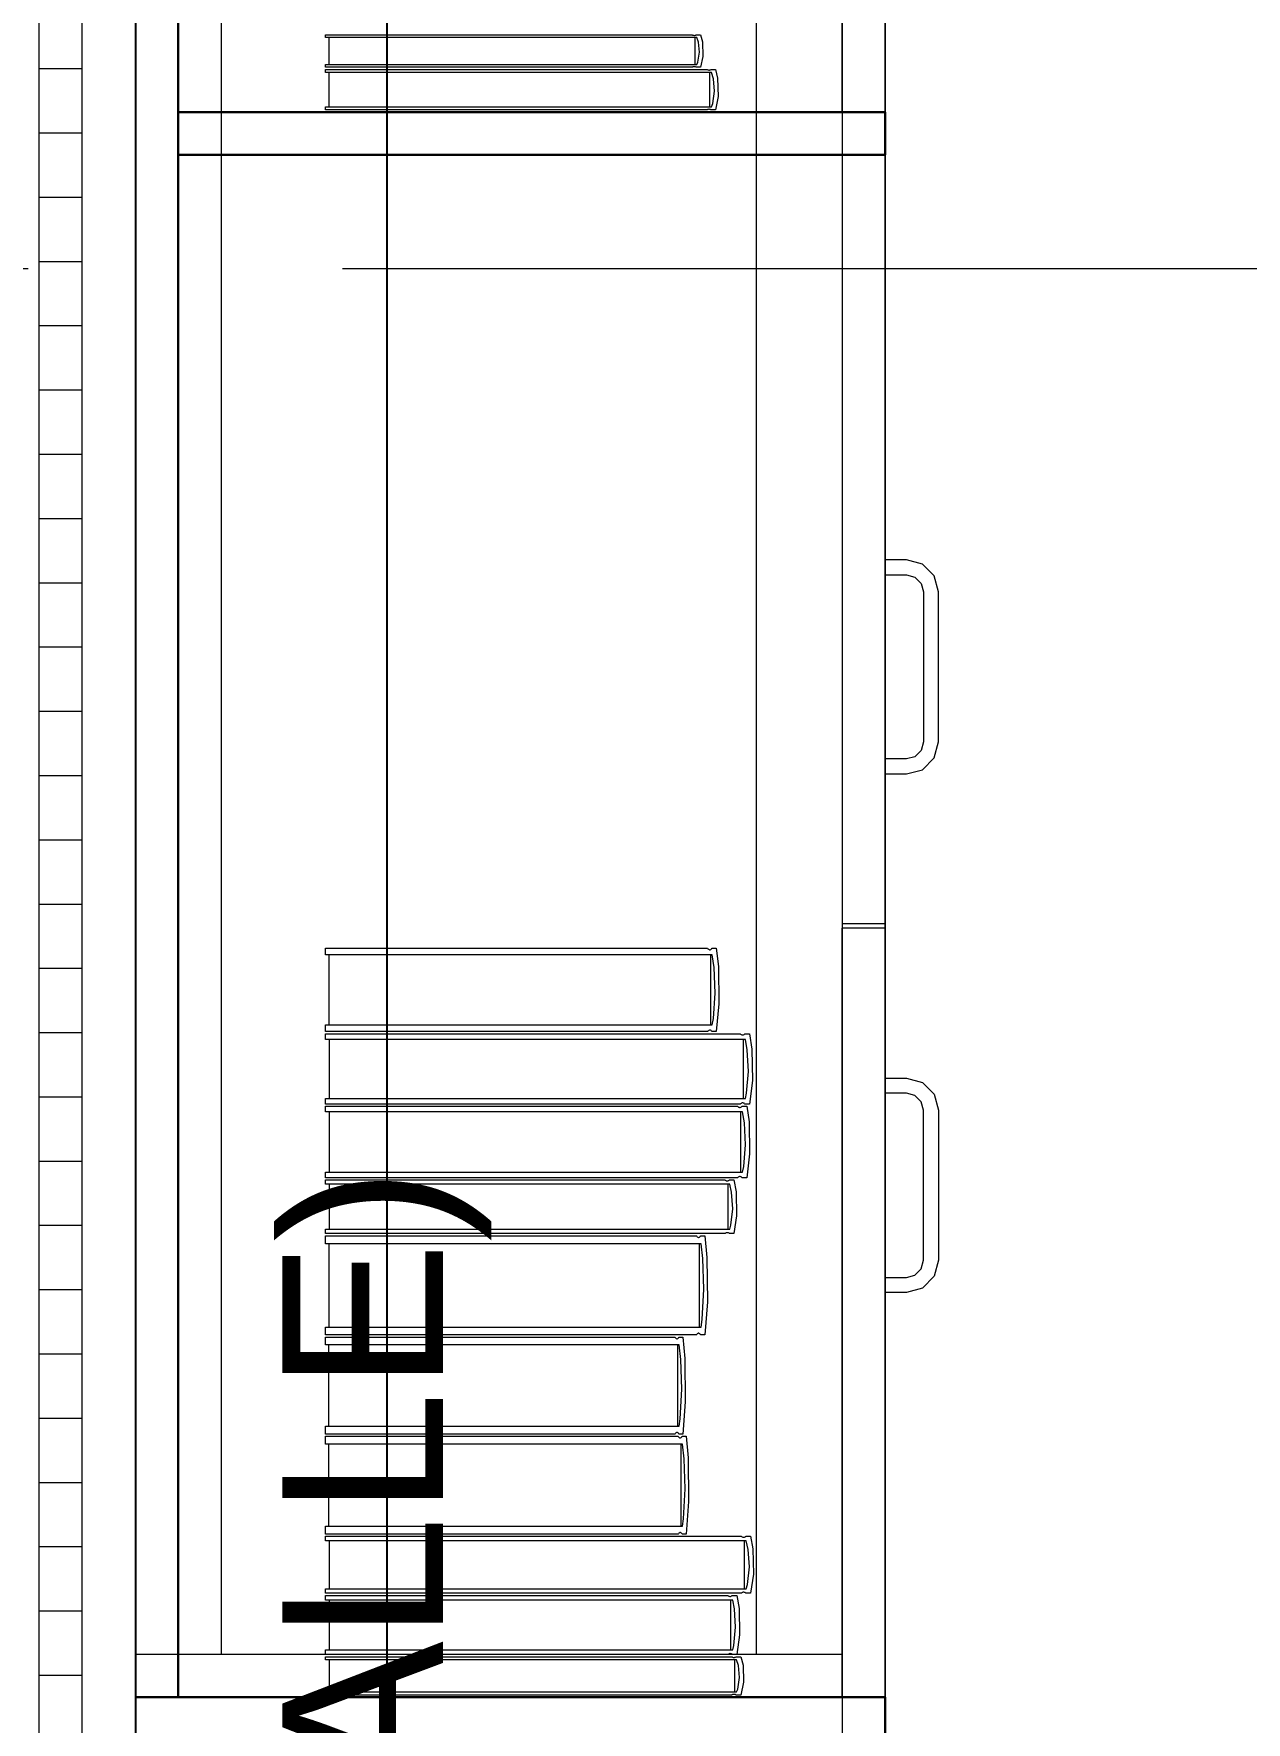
# Model space of a CAD drawing. Header units: inches. Extents: x -19 to 5698, y -728 to 92.
# Drawn here: x 317.223 to 317.789, y 33.728 to 34.516 of the extents above; entities that cross this region are included whole.
import ezdxf

# ---------------------------------------------------------------- set-up
doc = ezdxf.new("R2010")
doc.units = ezdxf.units.IN
doc.header["$MEASUREMENT"] = 0
doc.set_wipeout_variables(frame=1)
doc.linetypes.add('Punto & Raya', pattern=[0.65, 0.5, -0.075, 0, -0.075])
doc.linetypes.add('Wipeout_Contour', pattern=[1, 0, -1])
doc.layers.get('0').update_dxf_attribs({"color": 61})
for name, color, linetype in [('02 _ ARQ _ ZON _ Espacio.3D', 7, 'Continuous'), ('Acabado - Muros', 7, 'Continuous'), ('Interior - Mobiliario', 7, 'Continuous'), ('Marcador - Secciones', 7, 'Continuous'), ('Notas - Etiquetas', 7, 'Continuous')]:
    doc.layers.add(name, color=color, linetype=linetype)
doc.styles.add('Estilo_Generado_4', font='swisse.ttf')
doc.dimstyles.new('Estilo_Generado__8', dxfattribs={"dimtxt": 0.18, "dimasz": 0.0912, "dimexe": 0.18, "dimexo": 0.0625, "dimgap": 0, "dimtad": 0, "dimtih": 1, "dimtoh": 1, "dimdec": 4, "dimzin": 0, "dimdsep": 46, "dimcen": 0.09, "dimadec": 0, "dimazin": 0, "dimtfac": 1, "dimtdec": 4, "dimtmove": 0, "dimatfit": 3, "dimldrblk": 'ARROWHEAD_5', "dimfxl": 1, "dimtolj": 1, "dimtzin": 0, "dimarcsym": 0})

# ---------------------------------------------------------------- blocks, each defined once
blk = doc.blocks.new('ARROWHEAD_5')
at = {"linetype": 'Continuous', "lineweight": 0}
blk.add_hatch(color=0, dxfattribs=at).paths.add_polyline_path([(-1, 0.2679), (0, 0), (-1, -0.2679)])
at = {"color": 0, "linetype": 'Continuous', "lineweight": 0}
blk.add_line((0, 0), (-1, 0), dxfattribs=at)

msp = doc.modelspace()

# ---------------------------------------------------------------- linework, layer by layer
at = {"layer": '02 _ ARQ _ ZON _ Espacio.3D', "color": 254, "linetype": 'Continuous', "lineweight": 0, "flags": 128}
msp.add_lwpolyline([(322.07004, 31), (322.07004, 29.7), (328.07005, 29.7), (328.07005, 30.2), (328.57004, 30.2), (328.57005, 30.7), (328.92003, 30.69998), (328.92003, 31.89904), (330.27009, 31.89904), (330.27009, 32.9963), (328.92002, 32.9963), (328.92034, 36.34629), (321.57003, 36.34629), (321.57004, 39.4), (321.17004, 39.4), (321.17002, 39.75), (317.27002, 39.75), (317.27002, 29.75), (320.97004, 29.75), (320.97004, 30.2), (321.57004, 30.2), (321.57004, 31)], close=True, dxfattribs=at)
at = {"layer": 'Interior - Mobiliario', "color": 175, "linetype": 'Continuous', "lineweight": 13}
for p, q in [((317.29002, 33.73972), (317.29002, 35.19972)), ((317.60002, 35.19972), (317.60002, 33.73972)), ((317.35868, 34.51458), (317.35868, 34.51579)), ((317.35868, 34.51579), (317.53, 34.51579)), ((317.53209, 34.51458), (317.35868, 34.51458)), ((317.36043, 34.50188), (317.36043, 34.51458)), ((317.53, 34.51579), (317.53014, 34.51571)), ((317.53014, 34.51571), (317.53036, 34.51563)), ((317.53036, 34.51563), (317.53061, 34.51557)), ((317.53061, 34.51557), (317.53086, 34.51554)), ((317.53086, 34.51554), (317.53112, 34.51554)), ((317.53112, 34.51554), (317.53138, 34.51558)), ((317.53121, 34.51458), (317.53121, 34.50188)), ((317.53138, 34.51558), (317.53162, 34.51564)), ((317.53162, 34.51564), (317.53184, 34.51573)), ((317.53184, 34.51573), (317.53194, 34.51579)), ((317.53194, 34.51579), (317.53384, 34.51579)), ((317.53289, 34.51232), (317.53209, 34.51458)), ((317.53334, 34.50766), (317.53289, 34.51232)), ((317.53384, 34.51579), (317.5348, 34.51248)), ((317.5348, 34.51248), (317.53502, 34.50571)), ((317.53209, 34.50188), (317.53261, 34.50302)), ((317.53261, 34.50302), (317.53334, 34.50766)), ((317.53502, 34.50571), (317.53384, 34.50067)), ((317.35868, 34.50067), (317.35868, 34.50188)), ((317.35868, 34.50188), (317.53209, 34.50188)), ((317.53, 34.50067), (317.35868, 34.50067)), ((317.35868, 34.49815), (317.35868, 34.49967)), ((317.35868, 34.49967), (317.53686, 34.49967)), ((317.53904, 34.49815), (317.35868, 34.49815)), ((317.53009, 34.50072), (317.53, 34.50067)), ((317.53031, 34.50082), (317.53009, 34.50072)), ((317.53055, 34.50088), (317.53031, 34.50082)), ((317.53081, 34.50092), (317.53055, 34.50088)), ((317.53107, 34.50092), (317.53081, 34.50092)), ((317.53132, 34.50089), (317.53107, 34.50092)), ((317.53156, 34.50083), (317.53132, 34.50089)), ((317.53179, 34.50075), (317.53156, 34.50083)), ((317.53194, 34.50067), (317.53179, 34.50075)), ((317.53384, 34.50067), (317.53194, 34.50067)), ((317.53686, 34.49967), (317.53701, 34.49956)), ((317.53701, 34.49956), (317.53724, 34.49946)), ((317.53724, 34.49946), (317.5375, 34.49938)), ((317.5375, 34.49938), (317.53776, 34.49935)), ((317.53776, 34.49935), (317.53803, 34.49935)), ((317.53803, 34.49935), (317.53829, 34.4994)), ((317.53829, 34.4994), (317.53855, 34.49948)), ((317.53855, 34.49948), (317.53878, 34.49959)), ((317.53878, 34.49959), (317.53888, 34.49967)), ((317.53888, 34.49967), (317.54086, 34.49967)), ((317.53987, 34.49531), (317.53904, 34.49815)), ((317.54034, 34.48948), (317.53987, 34.49531)), ((317.54086, 34.49967), (317.54185, 34.49551)), ((317.54185, 34.49551), (317.54208, 34.48704)), ((317.53958, 34.48367), (317.54034, 34.48948)), ((317.63002, 34.27072), (317.62002, 34.27072)), ((317.62002, 34.27072), (317.62002, 34.26372)), ((317.63752, 34.26871), (317.63002, 34.27072)), ((317.64301, 34.26322), (317.63752, 34.26871)), ((317.62002, 34.26372), (317.63002, 34.26372)), ((317.63002, 34.26372), (317.63402, 34.26265)), ((317.63402, 34.26265), (317.63695, 34.25972)), ((317.63695, 34.25972), (317.63802, 34.25572)), ((317.64502, 34.25572), (317.64301, 34.26322)), ((317.63802, 34.25572), (317.63802, 34.18572)), ((317.64502, 34.18572), (317.64502, 34.25572)), ((317.63695, 34.18172), (317.63402, 34.17879)), ((317.63802, 34.18572), (317.63695, 34.18172)), ((317.64301, 34.17822), (317.64502, 34.18572)), ((317.63002, 34.17772), (317.62002, 34.17772)), ((317.62002, 34.17772), (317.62002, 34.17072)), ((317.63402, 34.17879), (317.63002, 34.17772)), ((317.63002, 34.17072), (317.63752, 34.17273)), ((317.63752, 34.17273), (317.64301, 34.17822)), ((317.62002, 34.17072), (317.63002, 34.17072)), ((317.62002, 34.10072), (317.60002, 34.10072)), ((317.62002, 34.09872), (317.60002, 34.09872)), ((317.35868, 34.08623), (317.35868, 34.08934)), ((317.35868, 34.08934), (317.5372, 34.08934)), ((317.53938, 34.08623), (317.35868, 34.08623)), ((317.3605, 34.05358), (317.3605, 34.08623)), ((317.5372, 34.08934), (317.53735, 34.08914)), ((317.53735, 34.08914), (317.53759, 34.08891)), ((317.53759, 34.08891), (317.53784, 34.08877)), ((317.53784, 34.08877), (317.53811, 34.08869)), ((317.53811, 34.08869), (317.53837, 34.0887)), ((317.53837, 34.0887), (317.53864, 34.08879)), ((317.53847, 34.08623), (317.53847, 34.05358)), ((317.53864, 34.08879), (317.53889, 34.08896)), ((317.53889, 34.08896), (317.53912, 34.08919)), ((317.53912, 34.08919), (317.53922, 34.08934)), ((317.53922, 34.08934), (317.54121, 34.08934)), ((317.54022, 34.08041), (317.53938, 34.08623)), ((317.54121, 34.08934), (317.5422, 34.08082)), ((317.54068, 34.06845), (317.54022, 34.08041)), ((317.5422, 34.08082), (317.54243, 34.06344)), ((317.53992, 34.05653), (317.54068, 34.06845)), ((317.54243, 34.06344), (317.54121, 34.05047)), ((317.35868, 34.05047), (317.35868, 34.05358)), ((317.35868, 34.05358), (317.53938, 34.05358)), ((317.53938, 34.05358), (317.53992, 34.05653)), ((317.5372, 34.05047), (317.35868, 34.05047)), ((317.35868, 34.04684), (317.35868, 34.04947)), ((317.35868, 34.04947), (317.55244, 34.04947)), ((317.55481, 34.04684), (317.35868, 34.04684)), ((317.36066, 34.01923), (317.36066, 34.04684)), ((317.5373, 34.05062), (317.5372, 34.05047)), ((317.53753, 34.05086), (317.5373, 34.05062)), ((317.53778, 34.05102), (317.53753, 34.05086)), ((317.53805, 34.05111), (317.53778, 34.05102)), ((317.53832, 34.05112), (317.53805, 34.05111)), ((317.53858, 34.05105), (317.53832, 34.05112)), ((317.53884, 34.0509), (317.53858, 34.05105)), ((317.53907, 34.05068), (317.53884, 34.0509)), ((317.53922, 34.05047), (317.53907, 34.05068)), ((317.54121, 34.05047), (317.53922, 34.05047)), ((317.55244, 34.04947), (317.5526, 34.0493)), ((317.5526, 34.0493), (317.55286, 34.04911)), ((317.55286, 34.04911), (317.55313, 34.04898)), ((317.55313, 34.04898), (317.55342, 34.04892)), ((317.55342, 34.04892), (317.55371, 34.04893)), ((317.55371, 34.04893), (317.554, 34.04901)), ((317.55381, 34.04684), (317.55381, 34.01923)), ((317.554, 34.04901), (317.55427, 34.04914)), ((317.55427, 34.04914), (317.55452, 34.04934)), ((317.55452, 34.04934), (317.55463, 34.04947)), ((317.55463, 34.04947), (317.55679, 34.04947)), ((317.55572, 34.04192), (317.55481, 34.04684)), ((317.55679, 34.04947), (317.55787, 34.04226)), ((317.55622, 34.0318), (317.55572, 34.04192)), ((317.55787, 34.04226), (317.55812, 34.02756)), ((317.55539, 34.02173), (317.55622, 34.0318)), ((317.55481, 34.01923), (317.55539, 34.02173)), ((317.55812, 34.02756), (317.55679, 34.0166)), ((317.62002, 34.02872), (317.63002, 34.02872)), ((317.62002, 34.02172), (317.62002, 34.02872)), ((317.63002, 34.02172), (317.62002, 34.02172)), ((317.63002, 34.02872), (317.63752, 34.02671)), ((317.63402, 34.02065), (317.63002, 34.02172)), ((317.63752, 34.02671), (317.64301, 34.02122)), ((317.35868, 34.0166), (317.35868, 34.01923)), ((317.35868, 34.01923), (317.55481, 34.01923)), ((317.55244, 34.0166), (317.35868, 34.0166)), ((317.35868, 34.01293), (317.35868, 34.0156)), ((317.35868, 34.0156), (317.55116, 34.0156)), ((317.55116, 34.0156), (317.55132, 34.01542)), ((317.55132, 34.01542), (317.55157, 34.01523)), ((317.55157, 34.01523), (317.55185, 34.01511)), ((317.55185, 34.01511), (317.55213, 34.01504)), ((317.55213, 34.01504), (317.55242, 34.01505)), ((317.55242, 34.01505), (317.55271, 34.01513)), ((317.55255, 34.01673), (317.55244, 34.0166)), ((317.5528, 34.01693), (317.55255, 34.01673)), ((317.55271, 34.01513), (317.55298, 34.01527)), ((317.55307, 34.01707), (317.5528, 34.01693)), ((317.55298, 34.01527), (317.55323, 34.01547)), ((317.55336, 34.01714), (317.55307, 34.01707)), ((317.55323, 34.01547), (317.55334, 34.0156)), ((317.55334, 34.0156), (317.55548, 34.0156)), ((317.55365, 34.01715), (317.55336, 34.01714)), ((317.55394, 34.01709), (317.55365, 34.01715)), ((317.55421, 34.01697), (317.55394, 34.01709)), ((317.55447, 34.01678), (317.55421, 34.01697)), ((317.55463, 34.0166), (317.55447, 34.01678)), ((317.55679, 34.0166), (317.55463, 34.0166)), ((317.55548, 34.0156), (317.55655, 34.00828)), ((317.63695, 34.01772), (317.63402, 34.02065)), ((317.63802, 34.01372), (317.63695, 34.01772)), ((317.63802, 33.94372), (317.63802, 34.01372)), ((317.64301, 34.02122), (317.64502, 34.01372)), ((317.64502, 34.01372), (317.64502, 33.94372)), ((317.55351, 34.01293), (317.35868, 34.01293)), ((317.36064, 33.98488), (317.36064, 34.01293)), ((317.55252, 34.01293), (317.55252, 33.98488)), ((317.55441, 34.00793), (317.55351, 34.01293)), ((317.55491, 33.99765), (317.55441, 34.00793)), ((317.55655, 34.00828), (317.5568, 33.99334)), ((317.55409, 33.98741), (317.55491, 33.99765)), ((317.5568, 33.99334), (317.55548, 33.98221)), ((317.35868, 33.98221), (317.35868, 33.98488)), ((317.35868, 33.98488), (317.55351, 33.98488)), ((317.55116, 33.98221), (317.35868, 33.98221)), ((317.55127, 33.98234), (317.55116, 33.98221)), ((317.55152, 33.98254), (317.55127, 33.98234)), ((317.55179, 33.98268), (317.55152, 33.98254)), ((317.55207, 33.98276), (317.55179, 33.98268)), ((317.55236, 33.98277), (317.55207, 33.98276)), ((317.55265, 33.9827), (317.55236, 33.98277)), ((317.55292, 33.98258), (317.55265, 33.9827)), ((317.55318, 33.98239), (317.55292, 33.98258)), ((317.55334, 33.98221), (317.55318, 33.98239)), ((317.55548, 33.98221), (317.55334, 33.98221)), ((317.55351, 33.98488), (317.55409, 33.98741)), ((317.35868, 33.9792), (317.35868, 33.98121)), ((317.35868, 33.98121), (317.54525, 33.98121)), ((317.54753, 33.9792), (317.35868, 33.9792)), ((317.36058, 33.95815), (317.36058, 33.9792)), ((317.54525, 33.98121), (317.5454, 33.98107)), ((317.5454, 33.98107), (317.54565, 33.98093)), ((317.54565, 33.98093), (317.54592, 33.98083)), ((317.54592, 33.98083), (317.54619, 33.98079)), ((317.54619, 33.98079), (317.54647, 33.98079)), ((317.54647, 33.98079), (317.54675, 33.98085)), ((317.54657, 33.9792), (317.54657, 33.95815)), ((317.54675, 33.98085), (317.54701, 33.98096)), ((317.54701, 33.98096), (317.54725, 33.98111)), ((317.54725, 33.98111), (317.54736, 33.98121)), ((317.54736, 33.98121), (317.54943, 33.98121)), ((317.5484, 33.97545), (317.54753, 33.9792)), ((317.54889, 33.96774), (317.5484, 33.97545)), ((317.54943, 33.98121), (317.55048, 33.97571)), ((317.55048, 33.97571), (317.55071, 33.96451)), ((317.54809, 33.96005), (317.54889, 33.96774)), ((317.54753, 33.95815), (317.54809, 33.96005)), ((317.55071, 33.96451), (317.54943, 33.95615)), ((317.35868, 33.95615), (317.35868, 33.95815)), ((317.35868, 33.95815), (317.54753, 33.95815)), ((317.54525, 33.95615), (317.35868, 33.95615)), ((317.35868, 33.95144), (317.35868, 33.95515)), ((317.35868, 33.95515), (317.53198, 33.95515)), ((317.5341, 33.95144), (317.35868, 33.95144)), ((317.36045, 33.91254), (317.36045, 33.95144)), ((317.53198, 33.95515), (317.53213, 33.9549)), ((317.53213, 33.9549), (317.53235, 33.95464)), ((317.53235, 33.95464), (317.5326, 33.95446)), ((317.5326, 33.95446), (317.53286, 33.95437)), ((317.53286, 33.95437), (317.53312, 33.95439)), ((317.53312, 33.95439), (317.53338, 33.95449)), ((317.53321, 33.95144), (317.53321, 33.91254)), ((317.53338, 33.95449), (317.53362, 33.95469)), ((317.53362, 33.95469), (317.53384, 33.95497)), ((317.53384, 33.95497), (317.53394, 33.95515)), ((317.53394, 33.95515), (317.53587, 33.95515)), ((317.53491, 33.94451), (317.5341, 33.95144)), ((317.53587, 33.95515), (317.53684, 33.94499)), ((317.54535, 33.95625), (317.54525, 33.95615)), ((317.54559, 33.9564), (317.54535, 33.95625)), ((317.54586, 33.9565), (317.54559, 33.9564)), ((317.54613, 33.95656), (317.54586, 33.9565)), ((317.54641, 33.95657), (317.54613, 33.95656)), ((317.54669, 33.95652), (317.54641, 33.95657)), ((317.54696, 33.95643), (317.54669, 33.95652)), ((317.5472, 33.95628), (317.54696, 33.95643)), ((317.54736, 33.95615), (317.5472, 33.95628)), ((317.54943, 33.95615), (317.54736, 33.95615)), ((317.53536, 33.93025), (317.53491, 33.94451)), ((317.53684, 33.94499), (317.53706, 33.92428)), ((317.63695, 33.93972), (317.63802, 33.94372)), ((317.64502, 33.94372), (317.64301, 33.93622)), ((317.62002, 33.93572), (317.63002, 33.93572)), ((317.62002, 33.92872), (317.62002, 33.93572)), ((317.63002, 33.93572), (317.63402, 33.93679)), ((317.63402, 33.93679), (317.63695, 33.93972)), ((317.64301, 33.93622), (317.63752, 33.93073)), ((317.53462, 33.91606), (317.53536, 33.93025)), ((317.63002, 33.92872), (317.62002, 33.92872)), ((317.63752, 33.93073), (317.63002, 33.92872)), ((317.53706, 33.92428), (317.53587, 33.90884)), ((317.35868, 33.90884), (317.35868, 33.91254)), ((317.35868, 33.91254), (317.5341, 33.91254)), ((317.5341, 33.91254), (317.53462, 33.91606)), ((317.53198, 33.90884), (317.35868, 33.90884)), ((317.35868, 33.90422), (317.35868, 33.90784)), ((317.35868, 33.90784), (317.52193, 33.90784)), ((317.52393, 33.90422), (317.35868, 33.90422)), ((317.36034, 33.86618), (317.36034, 33.90422)), ((317.52193, 33.90784), (317.52207, 33.9076)), ((317.52207, 33.9076), (317.52229, 33.90734)), ((317.52229, 33.90734), (317.52252, 33.90717)), ((317.52252, 33.90717), (317.52276, 33.90708)), ((317.52276, 33.90708), (317.52301, 33.90709)), ((317.52301, 33.90709), (317.52325, 33.9072)), ((317.52309, 33.90422), (317.52309, 33.86618)), ((317.52325, 33.9072), (317.52348, 33.90739)), ((317.52348, 33.90739), (317.52369, 33.90766)), ((317.52369, 33.90766), (317.52378, 33.90784)), ((317.52378, 33.90784), (317.5256, 33.90784)), ((317.52469, 33.89744), (317.52393, 33.90422)), ((317.5256, 33.90784), (317.52651, 33.89791)), ((317.53208, 33.90902), (317.53198, 33.90884)), ((317.5323, 33.9093), (317.53208, 33.90902)), ((317.53255, 33.9095), (317.5323, 33.9093)), ((317.5328, 33.9096), (317.53255, 33.9095)), ((317.53306, 33.90961), (317.5328, 33.9096)), ((317.53332, 33.90953), (317.53306, 33.90961)), ((317.53357, 33.90935), (317.53332, 33.90953)), ((317.5338, 33.90909), (317.53357, 33.90935)), ((317.53394, 33.90884), (317.5338, 33.90909)), ((317.53587, 33.90884), (317.53394, 33.90884)), ((317.52512, 33.8835), (317.52469, 33.89744)), ((317.52651, 33.89791), (317.52672, 33.87766)), ((317.52442, 33.86961), (317.52512, 33.8835)), ((317.52672, 33.87766), (317.5256, 33.86256)), ((317.35868, 33.86256), (317.35868, 33.86618)), ((317.35868, 33.86618), (317.52393, 33.86618)), ((317.52393, 33.86618), (317.52442, 33.86961)), ((317.52193, 33.86256), (317.35868, 33.86256)), ((317.35868, 33.8579), (317.35868, 33.86156)), ((317.35868, 33.86156), (317.52347, 33.86156)), ((317.52548, 33.8579), (317.35868, 33.8579)), ((317.36036, 33.81949), (317.36036, 33.8579)), ((317.52203, 33.86273), (317.52193, 33.86256)), ((317.52224, 33.86301), (317.52203, 33.86273)), ((317.52247, 33.8632), (317.52224, 33.86301)), ((317.52271, 33.8633), (317.52247, 33.8632)), ((317.52295, 33.86331), (317.52271, 33.8633)), ((317.5232, 33.86323), (317.52295, 33.86331)), ((317.52343, 33.86306), (317.5232, 33.86323)), ((317.52364, 33.8628), (317.52343, 33.86306)), ((317.52347, 33.86156), (317.52361, 33.86131)), ((317.52361, 33.86131), (317.52382, 33.86105)), ((317.52378, 33.86256), (317.52364, 33.8628)), ((317.5256, 33.86256), (317.52378, 33.86256)), ((317.52382, 33.86105), (317.52406, 33.86088)), ((317.52406, 33.86088), (317.5243, 33.86079)), ((317.5243, 33.86079), (317.52455, 33.8608)), ((317.52455, 33.8608), (317.5248, 33.86091)), ((317.52464, 33.8579), (317.52464, 33.81949)), ((317.5248, 33.86091), (317.52503, 33.8611)), ((317.52503, 33.8611), (317.52524, 33.86138)), ((317.52524, 33.86138), (317.52533, 33.86156)), ((317.52533, 33.86156), (317.52717, 33.86156)), ((317.52625, 33.85105), (317.52548, 33.8579)), ((317.52717, 33.86156), (317.52809, 33.85153)), ((317.52668, 33.83697), (317.52625, 33.85105)), ((317.52809, 33.85153), (317.5283, 33.83108)), ((317.52598, 33.82295), (317.52668, 33.83697)), ((317.5283, 33.83108), (317.52717, 33.81583)), ((317.35868, 33.81583), (317.35868, 33.81949)), ((317.35868, 33.81949), (317.52548, 33.81949)), ((317.52401, 33.81648), (317.52377, 33.81628)), ((317.52425, 33.81658), (317.52401, 33.81648)), ((317.5245, 33.81659), (317.52425, 33.81658)), ((317.52474, 33.81651), (317.5245, 33.81659)), ((317.52498, 33.81633), (317.52474, 33.81651)), ((317.52548, 33.81949), (317.52598, 33.82295)), ((317.52347, 33.81583), (317.35868, 33.81583)), ((317.35868, 33.8127), (317.35868, 33.81483)), ((317.35868, 33.81483), (317.55289, 33.81483)), ((317.55526, 33.8127), (317.35868, 33.8127)), ((317.36066, 33.79038), (317.36066, 33.8127)), ((317.52356, 33.81601), (317.52347, 33.81583)), ((317.52377, 33.81628), (317.52356, 33.81601)), ((317.5252, 33.81607), (317.52498, 33.81633)), ((317.52533, 33.81583), (317.5252, 33.81607)), ((317.52717, 33.81583), (317.52533, 33.81583)), ((317.55289, 33.81483), (317.55306, 33.81469)), ((317.55306, 33.81469), (317.55331, 33.81453)), ((317.55331, 33.81453), (317.55359, 33.81443)), ((317.55359, 33.81443), (317.55388, 33.81438)), ((317.55388, 33.81438), (317.55417, 33.81439)), ((317.55417, 33.81439), (317.55446, 33.81445)), ((317.55427, 33.8127), (317.55427, 33.79038)), ((317.55446, 33.81445), (317.55473, 33.81456)), ((317.55473, 33.81456), (317.55498, 33.81473)), ((317.55498, 33.81473), (317.55509, 33.81483)), ((317.55509, 33.81483), (317.55725, 33.81483)), ((317.55618, 33.80872), (317.55526, 33.8127)), ((317.55668, 33.80055), (317.55618, 33.80872)), ((317.55725, 33.81483), (317.55834, 33.809)), ((317.55834, 33.809), (317.55858, 33.79712)), ((317.55585, 33.7924), (317.55668, 33.80055)), ((317.55858, 33.79712), (317.55725, 33.78826)), ((317.35868, 33.78826), (317.35868, 33.79038)), ((317.35868, 33.79038), (317.55526, 33.79038)), ((317.55289, 33.78826), (317.35868, 33.78826)), ((317.35868, 33.78504), (317.35868, 33.78726)), ((317.35868, 33.78726), (317.54662, 33.78726)), ((317.54891, 33.78504), (317.35868, 33.78504)), ((317.3606, 33.7618), (317.3606, 33.78504)), ((317.54662, 33.78726), (317.54677, 33.78711)), ((317.54677, 33.78711), (317.54702, 33.78695)), ((317.54702, 33.78695), (317.54729, 33.78685)), ((317.54729, 33.78685), (317.54757, 33.7868)), ((317.54757, 33.7868), (317.54785, 33.7868)), ((317.54785, 33.7868), (317.54813, 33.78686)), ((317.54795, 33.78504), (317.54795, 33.7618)), ((317.54813, 33.78686), (317.54839, 33.78698)), ((317.54839, 33.78698), (317.54864, 33.78715)), ((317.54864, 33.78715), (317.54874, 33.78726)), ((317.54874, 33.78726), (317.55083, 33.78726)), ((317.54979, 33.7809), (317.54891, 33.78504)), ((317.55083, 33.78726), (317.55188, 33.78119)), ((317.553, 33.78836), (317.55289, 33.78826)), ((317.55325, 33.78852), (317.553, 33.78836)), ((317.55353, 33.78864), (317.55325, 33.78852)), ((317.55381, 33.7887), (317.55353, 33.78864)), ((317.55411, 33.7887), (317.55381, 33.7887)), ((317.55439, 33.78865), (317.55411, 33.7887)), ((317.55467, 33.78855), (317.55439, 33.78865)), ((317.55493, 33.7884), (317.55467, 33.78855)), ((317.55509, 33.78826), (317.55493, 33.7884)), ((317.55725, 33.78826), (317.55509, 33.78826)), ((317.55526, 33.79038), (317.55585, 33.7924)), ((317.55028, 33.77238), (317.54979, 33.7809)), ((317.55188, 33.78119), (317.55212, 33.76882)), ((317.54948, 33.7639), (317.55028, 33.77238)), ((317.35868, 33.75959), (317.35868, 33.7618)), ((317.35868, 33.7618), (317.54891, 33.7618)), ((317.54891, 33.7618), (317.54948, 33.7639)), ((317.55212, 33.76882), (317.55083, 33.75959)), ((317.56002, 33.75972), (317.31002, 33.75972)), ((317.54662, 33.75959), (317.35868, 33.75959)), ((317.35868, 33.75716), (317.35868, 33.75859)), ((317.35868, 33.75859), (317.54842, 33.75859)), ((317.55073, 33.75716), (317.35868, 33.75716)), ((317.54672, 33.7597), (317.54662, 33.75959)), ((317.54696, 33.75986), (317.54672, 33.7597)), ((317.54723, 33.75998), (317.54696, 33.75986)), ((317.54751, 33.76004), (317.54723, 33.75998)), ((317.54779, 33.76005), (317.54751, 33.76004)), ((317.54807, 33.76), (317.54779, 33.76005)), ((317.54834, 33.7599), (317.54807, 33.76)), ((317.54859, 33.75974), (317.54834, 33.7599)), ((317.54842, 33.75859), (317.54858, 33.75849)), ((317.54858, 33.75849), (317.54883, 33.75839)), ((317.54874, 33.75959), (317.54859, 33.75974)), ((317.55083, 33.75959), (317.54874, 33.75959)), ((317.54883, 33.75839), (317.5491, 33.75832)), ((317.5491, 33.75832), (317.54938, 33.75829)), ((317.54938, 33.75829), (317.54967, 33.75829)), ((317.54967, 33.75829), (317.54995, 33.75834)), ((317.54995, 33.75834), (317.55021, 33.75841)), ((317.55021, 33.75841), (317.55046, 33.75852)), ((317.55046, 33.75852), (317.55057, 33.75859)), ((317.55057, 33.75859), (317.55267, 33.75859)), ((317.55163, 33.75448), (317.55073, 33.75716)), ((317.55212, 33.74898), (317.55163, 33.75448)), ((317.55267, 33.75859), (317.55374, 33.75467)), ((317.55374, 33.75467), (317.55398, 33.74668)), ((317.60002, 33.75972), (317.56002, 33.75972)), ((317.60002, 33.73972), (317.29002, 33.73972))]:
    msp.add_line(p, q, dxfattribs=at)

# ---------------------------------------------------------------- next in the draw order: wipeouts: each hides what was drawn before it
at = {"color": 254, "linetype": 'Wipeout_Contour', "lineweight": 0, "ltscale": 9809.497357}
msp.add_wipeout([(317.62002, 34.47972), (317.29002, 34.47972), (317.29002, 34.45972), (317.62002, 34.45972)], dxfattribs=at).dxf.layer = 'Interior - Mobiliario'

# ---------------------------------------------------------------- next in the draw order: linework, layer by layer
at = {"layer": 'Interior - Mobiliario', "color": 175, "linetype": 'Continuous', "lineweight": 13}
for p, q in [((317.31002, 35.17972), (317.31002, 33.75972)), ((317.56002, 33.75972), (317.56002, 35.17972)), ((317.60002, 35.17972), (317.60002, 33.75972)), ((317.60002, 34.47972), (317.60002, 34.83872)), ((317.62002, 34.47972), (317.62002, 34.83872)), ((317.3605, 34.48224), (317.3605, 34.49815)), ((317.53812, 34.49815), (317.53812, 34.48224)), ((317.54208, 34.48704), (317.54086, 34.48072)), ((317.29002, 34.47972), (317.62002, 34.47972)), ((317.29002, 34.45972), (317.29002, 34.47972)), ((317.35868, 34.48072), (317.35868, 34.48224)), ((317.35868, 34.48224), (317.53904, 34.48224)), ((317.53686, 34.48072), (317.35868, 34.48072)), ((317.53696, 34.48079), (317.53686, 34.48072)), ((317.53719, 34.48091), (317.53696, 34.48079)), ((317.53744, 34.48099), (317.53719, 34.48091)), ((317.5377, 34.48103), (317.53744, 34.48099)), ((317.53797, 34.48104), (317.5377, 34.48103)), ((317.53824, 34.481), (317.53797, 34.48104)), ((317.53849, 34.48093), (317.53824, 34.481)), ((317.53873, 34.48082), (317.53849, 34.48093)), ((317.53888, 34.48072), (317.53873, 34.48082)), ((317.54086, 34.48072), (317.53888, 34.48072)), ((317.53904, 34.48224), (317.53958, 34.48367)), ((317.62002, 34.47972), (317.60002, 34.47972)), ((317.62002, 34.47972), (317.62002, 34.45972)), ((317.62002, 34.47972), (317.62002, 34.45972)), ((317.62002, 34.45972), (317.29002, 34.45972)), ((317.60002, 34.45972), (317.60002, 34.10072)), ((317.62002, 34.45972), (317.60002, 34.45972)), ((317.62002, 34.45972), (317.62002, 34.10072))]:
    msp.add_line(p, q, dxfattribs=at)
at = {"layer": 'Interior - Mobiliario', "color": 175, "linetype": 'Continuous', "lineweight": 30}
for p, q in [((317.29002, 34.45972), (317.29002, 34.47972)), ((317.62002, 34.47972), (317.29002, 34.47972)), ((317.62002, 34.45972), (317.62002, 34.47972)), ((317.62002, 34.45972), (317.29002, 34.45972))]:
    msp.add_line(p, q, dxfattribs=at)

# ---------------------------------------------------------------- next in the draw order: wipeouts: each hides what was drawn before it
at = {"color": 254, "linetype": 'Wipeout_Contour', "lineweight": 0, "ltscale": 9808.797854}
msp.add_wipeout([(317.29002, 35.19972), (317.27002, 35.19972), (317.27002, 33.73972), (317.29002, 33.73972)], dxfattribs=at).dxf.layer = 'Interior - Mobiliario'

# ---------------------------------------------------------------- next in the draw order: linework, layer by layer
at = {"layer": 'Interior - Mobiliario', "color": 175, "linetype": 'Continuous', "lineweight": 30}
for p, q in [((317.27002, 33.73972), (317.27002, 35.19972)), ((317.29002, 33.73972), (317.29002, 35.19972)), ((317.29002, 33.73972), (317.27002, 33.73972))]:
    msp.add_line(p, q, dxfattribs=at)
at = {"layer": 'Interior - Mobiliario', "color": 175, "linetype": 'Continuous', "lineweight": 13}
for p, q in [((317.27002, 33.73972), (317.27002, 35.19972)), ((317.29002, 35.19972), (317.29002, 33.73972)), ((317.27002, 33.75972), (317.27002, 35.17972)), ((317.29002, 34.47972), (317.62002, 34.47972)), ((317.29002, 34.45972), (317.29002, 34.47972)), ((317.62002, 34.45972), (317.29002, 34.45972)), ((317.31002, 33.75972), (317.27002, 33.75972)), ((317.29002, 33.73972), (317.27002, 33.73972))]:
    msp.add_line(p, q, dxfattribs=at)
at = {"layer": 'Marcador - Secciones', "color": 251, "linetype": 'Punto & Raya', "lineweight": 13, "true_color": 0x636466}
msp.add_line((282.16669, 34.40671), (333.4403, 34.40671), dxfattribs=at)

# ---------------------------------------------------------------- next in the draw order: wipeouts: each hides what was drawn before it
at = {"color": 254, "linetype": 'Wipeout_Contour', "lineweight": 0, "ltscale": 9809.416202}
msp.add_wipeout([(317.62002, 33.73972), (317.27002, 33.73972), (317.27002, 33.71972), (317.62002, 33.71972)], dxfattribs=at).dxf.layer = 'Interior - Mobiliario'

# ---------------------------------------------------------------- next in the draw order: linework, layer by layer
at = {"layer": 'Interior - Mobiliario', "color": 175, "linetype": 'Continuous', "lineweight": 13}
for p, q in [((317.27002, 35.21972), (317.27002, 33.71972)), ((317.62002, 33.71972), (317.62002, 35.21972)), ((317.27002, 33.73972), (317.27002, 35.19972)), ((317.29002, 33.73972), (317.29002, 35.19972)), ((317.29002, 33.73972), (317.29002, 35.19972)), ((317.29002, 33.73972), (317.29002, 35.19972)), ((317.60002, 35.19972), (317.60002, 33.73972)), ((317.60002, 35.19972), (317.60002, 33.73972)), ((317.62002, 35.19972), (317.62002, 33.73972)), ((317.62002, 35.19972), (317.62002, 33.73972)), ((317.60002, 33.73972), (317.60002, 34.09872)), ((317.62002, 33.73972), (317.62002, 34.09872)), ((317.27002, 33.71972), (317.27002, 33.75972)), ((317.36062, 33.74215), (317.36062, 33.75716)), ((317.54976, 33.75716), (317.54976, 33.74215)), ((317.60002, 33.75972), (317.60002, 33.71972)), ((317.55131, 33.7435), (317.55212, 33.74898)), ((317.55398, 33.74668), (317.55267, 33.74072)), ((317.27002, 33.73972), (317.62002, 33.73972)), ((317.27002, 33.71972), (317.27002, 33.73972)), ((317.62002, 33.73972), (317.27002, 33.73972)), ((317.62002, 33.73972), (317.29002, 33.73972)), ((317.60002, 33.73972), (317.29002, 33.73972)), ((317.60002, 33.73972), (317.29002, 33.73972)), ((317.35868, 33.74072), (317.35868, 33.74215)), ((317.35868, 33.74215), (317.55073, 33.74215)), ((317.54842, 33.74072), (317.35868, 33.74072)), ((317.54852, 33.74079), (317.54842, 33.74072)), ((317.54877, 33.7409), (317.54852, 33.74079)), ((317.54904, 33.74097), (317.54877, 33.7409)), ((317.54932, 33.74101), (317.54904, 33.74097)), ((317.5496, 33.74102), (317.54932, 33.74101)), ((317.54988, 33.74099), (317.5496, 33.74102)), ((317.55015, 33.74092), (317.54988, 33.74099)), ((317.55041, 33.74082), (317.55015, 33.74092)), ((317.55057, 33.74072), (317.55041, 33.74082)), ((317.55267, 33.74072), (317.55057, 33.74072)), ((317.55073, 33.74215), (317.55131, 33.7435)), ((317.62002, 33.73972), (317.60002, 33.73972)), ((317.62002, 33.73972), (317.62002, 33.71972))]:
    msp.add_line(p, q, dxfattribs=at)
at = {"layer": 'Interior - Mobiliario', "color": 175, "linetype": 'Continuous', "lineweight": 30}
for p, q in [((317.27002, 33.71972), (317.27002, 33.73972)), ((317.62002, 33.73972), (317.27002, 33.73972)), ((317.62002, 33.71972), (317.62002, 33.73972))]:
    msp.add_line(p, q, dxfattribs=at)

# ---------------------------------------------------------------- next in the draw order: texts
at = {"layer": 'Notas - Etiquetas', "color": 171, "linetype": 'Continuous', "lineweight": 13, "insert": (317.38745, 32.21168), "char_height": 0.075, "attachment_point": 4, "rotation": 90.00002, "style": 'Estilo_Generado_4'}
msp.add_mtext('\\A1;{\\pql;\\fSwis721 Ex BT|b0|i0|c0|p34;TABIQUERIA FIJA 2 (VER DETALLE)\\fSwis721 Ex BT|b0|i0|c0|p34; }', dxfattribs=at)

# ---------------------------------------------------------------- next in the draw order: leaders
at = {"layer": 'Notas - Etiquetas', "color": 144, "linetype": 'Continuous', "lineweight": 13, "annotation_type": 0, "has_hookline": 1, "hookline_direction": 1, "text_width": 1.94817, "horizontal_direction": (0, 1, 0)}
msp.add_leader([(317.23502, 34.82501), (317.38745, 34.68174), (317.38745, 32.21168)], dimstyle='Estilo_Generado__8', dxfattribs=at)

# ---------------------------------------------------------------- next in the draw order: wipeouts: each hides what was drawn before it
at = {"color": 254, "linetype": 'Wipeout_Contour', "lineweight": 0, "ltscale": 14712.655362}
msp.add_wipeout([(317.27002, 35.72487), (317.22002, 35.72487), (317.22002, 33.59137), (317.25302, 33.59137), (317.25302, 33.57487), (317.27002, 33.57487)], dxfattribs=at).dxf.layer = 'Acabado - Muros'

# ---------------------------------------------------------------- next in the draw order: linework, layer by layer
at = {"layer": 'Acabado - Muros', "color": 251, "linetype": 'Continuous', "lineweight": 13, "flags": 128}
msp.add_lwpolyline([(317.27002, 31.42487), (317.27002, 33.57487), (317.27002, 35.72487)], dxfattribs=at)

# ---------------------------------------------------------------- next in the draw order: wipeouts: each hides what was drawn before it
at = {"color": 254, "linetype": 'Wipeout_Contour', "lineweight": 0, "ltscale": 9808.628979}
msp.add_wipeout([(317.22502, 35.72487), (317.22502, 33.59137), (317.24502, 33.59137), (317.24502, 35.72487)], dxfattribs=at).dxf.layer = 'Acabado - Muros'

# ---------------------------------------------------------------- next in the draw order: hatches: boundary and pattern name
at = {"layer": 'Acabado - Muros', "linetype": 'Continuous', "lineweight": 0}
h = msp.add_hatch(dxfattribs=at)
h.set_pattern_fill('CONTRACHAPADO_0002', color=254, style=0, pattern_type=2)
h.set_pattern_definition([(0, (277.50006, 1e-08), (0, 0.030000001), [])])
h.paths.add_polyline_path([(317.22502, 35.72487), (317.22502, 33.59137), (317.24502, 33.59137), (317.24502, 35.72487)])

# ---------------------------------------------------------------- next in the draw order: linework, layer by layer
at = {"layer": 'Acabado - Muros', "color": 7, "linetype": 'Continuous', "lineweight": 13, "flags": 128}
msp.add_lwpolyline([(317.22502, 35.72487), (317.24502, 35.72487), (317.24502, 33.59137), (317.22502, 33.59137)], close=True, dxfattribs=at)

doc.saveas('drawing.dxf')
